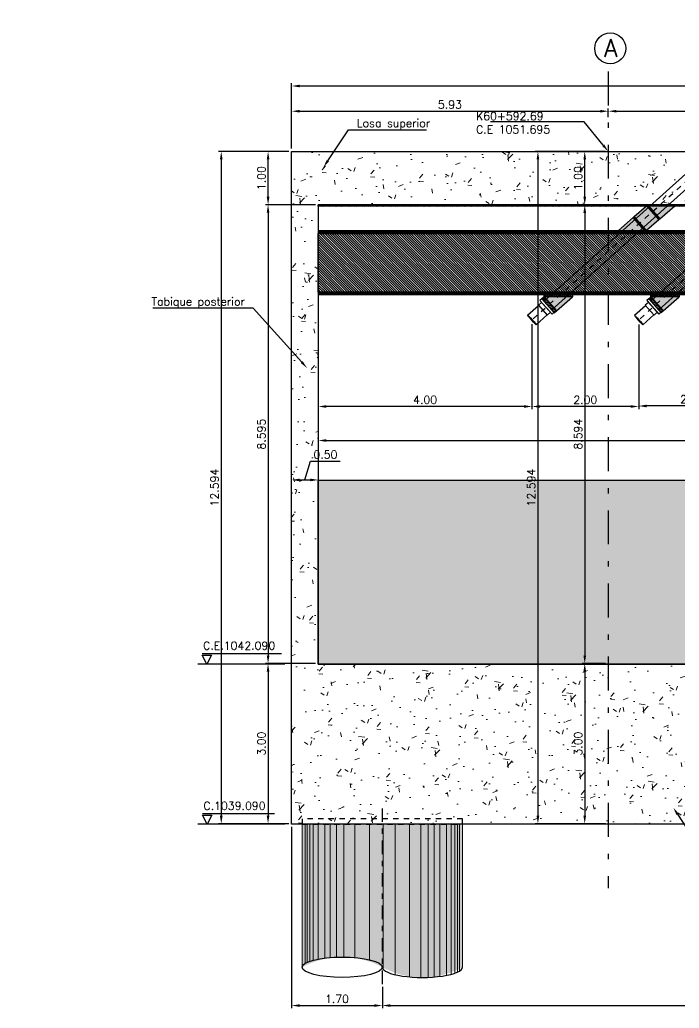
# Model space of a CAD drawing. Header units: metres. Extents: x 1080427 to 1081241, y 976768 to 977191.
# Drawn here: x 1080682.35 to 1080694.7, y 977172.84 to 977191.36 of the extents above; entities that cross this region are included whole.
import ezdxf
from ezdxf import colors
from ezdxf.entities.mleader import LeaderData, LeaderLine
from ezdxf.math import Vec2, Vec3

# ---------------------------------------------------------------- set-up
doc = ezdxf.new("R2010")
doc.units = ezdxf.units.M
doc.header["$LTSCALE"] = 25.4
doc.linetypes.add('DASHDOT', pattern=[1, 0.5, -0.25, 0, -0.25])
doc.linetypes.add('HIDDEN', pattern=[0.375, 0.25, -0.125])
for name, color, linetype in [('CIRCULOCONTRAP', 130, 'Continuous'), ('CONTRAPESO', 3, 'Continuous'), ('COT', 1, 'Continuous'), ('DIMCONTRAPESO', 1, 'Continuous'), ('EJECABLES', 203, 'DASHDOT'), ('NEOPRENO', 24, 'Continuous'), ('PERFIL MET', 37, 'Continuous'), ('PROYECC', 251, 'HIDDEN'), ('R175COTR', 7, 'Continuous'), ('SOLIDOS', 9, 'Continuous')]:
    doc.layers.add(name, color=color, linetype=linetype)
for name, color, linetype, lineweight in [('COTA', 1, 'Continuous', 30), ('COTACIM', 20, 'Continuous', 5), ('DUCTO', 142, 'Continuous', 30), ('EJECONTRAPESO', 41, 'DASHDOT', 30), ('EJEPILOTE', 145, 'DASHDOT', 30), ('OTROS', 8, 'Continuous', 5), ('PLATINA', 54, 'Continuous', 30), ('SOLIDOREFCONT', 254, 'Continuous', 5)]:
    doc.layers.add(name, color=color, linetype=linetype, lineweight=lineweight)
doc.styles.add('romans', font='romans.shx')
doc.dimstyles.new('Copy 75', dxfattribs={"dimtxt": 0.15, "dimasz": 0.15, "dimexe": 0.05, "dimexo": 0.05, "dimgap": 0.05, "dimtad": 1, "dimzin": 0, "dimdsep": 46, "dimtxsty": 'romans', "dimcen": 0.002, "dimclrd": 1, "dimclre": 1, "dimclrt": 3, "dimadec": 4, "dimazin": 0, "dimtfac": 1, "dimtofl": 0, "dimtmove": 1, "dimatfit": 3, "dimfxl": 1, "dimtolj": 1, "dimtzin": 0, "dimarcsym": 1})
pattern_1 = [(45, (0, 113.9320273131598), (-0.002245064030267288, 0.002245064030267288), [])]

# ---------------------------------------------------------------- blocks, each defined once
blk = doc.blocks.new('tir')
at = {"layer": 'DUCTO'}
for p, q in [((1080511.83638699, 977008.5160273126), (1080513.543043579, 977008.5161831364)), ((1080511.836907378, 977008.3760259475), (1080513.543032915, 977008.37618561))]:
    blk.add_line(p, q, dxfattribs=at)
for points in [[(1080505.328072925, 977008.5653855414), (1080505.603072925, 977008.5654091103)], [(1080505.733068108, 977008.5555077032), (1080511.543241181, 977008.5560056631)], [(1080511.543241181, 977008.5560056631), (1080511.836255565, 977008.5160272893)], [(1080511.543260036, 977008.3360056642), (1080511.836907378, 977008.3760308315)], [(1080505.32811287, 977008.3254074359), (1080505.603112872, 977008.3254136156)], [(1080505.733086963, 977008.3355077041), (1080511.543260036, 977008.3360056642)]]:
    blk.add_lwpolyline(points, dxfattribs=at)
for points in [[(1080505.603113705, 977008.3204091132), (1080505.683092707, 977008.320415968), (1080505.683072092, 977008.5704159667), (1080505.603072093, 977008.5704077805)], [(1080505.683122265, 977008.2755034216), (1080505.733092106, 977008.275507704), (1080505.733062966, 977008.6155077033), (1080505.683093125, 977008.61550342)]]:
    blk.add_lwpolyline(points, close=True, dxfattribs=at)
for centre, radius, start, end in [((1080510.656986465, 977008.4459297067), 0.8930644645994985, 352.9297418690614, 7.080079153882643), ((1080511.251352555, 977008.4433042796), 0.5894066242695094, 353.4461152477661, 7.087410311340934)]:
    blk.add_arc(centre, radius, start, end, dxfattribs=at)
blk.add_ellipse((1080505.328039857, 977008.4453876906), major_axis=(-3.306799177286555e-05, -0.1199978507391652), ratio=0.04456574915158485, dxfattribs=at)
at = {"layer": 'DUCTO', "extrusion": (0, 0, -0.9999999999999998)}
blk.add_ellipse((1080513.54301544, 977008.4111786617), major_axis=(1.74751400463253e-05, -0.03499305174499892), ratio=0.2442992756047625, dxfattribs=at)
at = {"layer": 'DUCTO', "extrusion": (0, 0, -1)}
blk.add_ellipse((1080513.542949842, 977008.481178864), major_axis=(1.748219530441295e-05, -0.03500717952941799), ratio=0.24420068418592, start_param=3.14808674122023, end_param=6.280903449001622, dxfattribs=at)
at = {"layer": 'EJECABLES', "ltscale": 0.008}
blk.add_lwpolyline([(1080505.360600902, 977008.4454757803), (1080513.540696156, 977008.4461768557)], dxfattribs=at)
blk = doc.blocks.new('*D1062')
at = {"layer": 'COTA', "color": 1, "lineweight": -2, "transparency": 16777216}
for p, q in [((1080687.439200955, 977188.9484719976), (1080687.439200955, 977190.1688291718)), ((1080687.589200955, 977190.1188291718), (1080704.288818685, 977190.1188291718)), ((1080704.438818685, 977188.946472108), (1080704.438818685, 977190.1688291718))]:
    blk.add_line(p, q, dxfattribs=at)
at = {"layer": 'COTA', "color": 1, "transparency": 16777216}
for points in [[(1080687.589200955, 977190.1438291718), (1080687.589200955, 977190.0938291717), (1080687.439200955, 977190.1188291718)], [(1080704.288818685, 977190.1438291718), (1080704.288818685, 977190.0938291717), (1080704.438818685, 977190.1188291718)]]:
    blk.add_solid(points, dxfattribs=at)
at = {"layer": 'Defpoints', "color": 0, "transparency": 16777216}
for p in [(1080704.438818685, 977190.1188291718), (1080687.439200955, 977188.8984719976), (1080704.438818685, 977188.896472108)]:
    blk.add_point(p, dxfattribs=at)
at = {"layer": 'COTA', "color": 3, "transparency": 16777216, "insert": (1080695.93900982, 977190.2438291718), "char_height": 0.15, "attachment_point": 5, "style": 'romans'}
blk.add_mtext('\\A1;17.00', dxfattribs=at)
blk = doc.blocks.new('*D1063')
at = {"layer": 'COTA', "color": 1, "lineweight": -2, "transparency": 16777216}
for p, q in [((1080704.739242276, 977186.1672898475), (1080704.739242276, 977183.4270384636)), ((1080687.939259783, 977183.5176219093), (1080687.939259783, 977183.5270384637)), ((1080688.089259783, 977183.4770384637), (1080704.589242276, 977183.4770384637))]:
    blk.add_line(p, q, dxfattribs=at)
at = {"layer": 'COTA', "color": 1, "transparency": 16777216}
for points in [[(1080688.089259783, 977183.5020384637), (1080688.089259783, 977183.4520384637), (1080687.939259783, 977183.4770384637)], [(1080704.589242276, 977183.5020384637), (1080704.589242276, 977183.4520384637), (1080704.739242276, 977183.4770384637)]]:
    blk.add_solid(points, dxfattribs=at)
at = {"layer": 'Defpoints', "color": 0, "transparency": 16777216}
for p in [(1080704.739242276, 977186.2172898476), (1080687.939259783, 977183.4676219092), (1080704.739242276, 977183.4770384637)]:
    blk.add_point(p, dxfattribs=at)
at = {"layer": 'COTA', "color": 3, "transparency": 16777216, "insert": (1080696.339251029, 977183.6020384637), "char_height": 0.15, "attachment_point": 5, "style": 'romans'}
blk.add_mtext('\\A1;16.80', dxfattribs=at)
blk = doc.blocks.new('*D1064')
at = {"layer": 'COTA', "color": 1, "lineweight": -2, "transparency": 16777216}
for p, q in [((1080687.689248876, 977182.7382873726), (1080687.794248876, 977183.0882873726)), ((1080687.794248876, 977183.0882873726), (1080688.351391733, 977183.0882873726)), ((1080687.589237969, 977182.7382873726), (1080687.789259783, 977182.7382873726))]:
    blk.add_line(p, q, dxfattribs=at)
at = {"layer": 'COTA', "color": 1, "transparency": 16777216}
for points in [[(1080687.589237969, 977182.7632873727), (1080687.589237969, 977182.7132873726), (1080687.439237969, 977182.7382873726)], [(1080687.789259783, 977182.7632873727), (1080687.789259783, 977182.7132873726), (1080687.939259783, 977182.7382873726)]]:
    blk.add_solid(points, dxfattribs=at)
at = {"layer": 'Defpoints', "color": 0, "transparency": 16777216}
for p in [(1080687.439237969, 977182.7382873726), (1080687.939259783, 977182.7382873726), (1080687.939259783, 977182.7382873726)]:
    blk.add_point(p, dxfattribs=at)
at = {"layer": 'COTA', "color": 3, "transparency": 16777216, "insert": (1080688.072820304, 977183.2132873726), "char_height": 0.15, "attachment_point": 5, "style": 'romans'}
blk.add_mtext('\\A1;0.50', dxfattribs=at)
blk = doc.blocks.new('*D1066')
at = {"layer": 'Defpoints', "color": 0, "transparency": 16777216}
for p in [(1080687.439259783, 977176.2873670851), (1080689.13883382, 977173.2951461741), (1080689.13883382, 977172.8915007225)]:
    blk.add_point(p, dxfattribs=at)
at = {"layer": 'DIMCONTRAPESO', "color": 1, "lineweight": -2, "transparency": 16777216}
for p, q in [((1080687.439259783, 977176.2373670851), (1080687.439259783, 977172.8415007225)), ((1080689.13883382, 977173.2451461741), (1080689.13883382, 977172.8415007225)), ((1080687.589259783, 977172.8915007225), (1080688.98883382, 977172.8915007225))]:
    blk.add_line(p, q, dxfattribs=at)
at = {"layer": 'DIMCONTRAPESO', "color": 1, "transparency": 16777216}
for points in [[(1080687.589259783, 977172.9165007225), (1080687.589259783, 977172.8665007225), (1080687.439259783, 977172.8915007225)], [(1080688.98883382, 977172.9165007225), (1080688.98883382, 977172.8665007225), (1080689.13883382, 977172.8915007225)]]:
    blk.add_solid(points, dxfattribs=at)
at = {"layer": 'DIMCONTRAPESO', "color": 3, "transparency": 16777216, "insert": (1080688.289046802, 977173.0165007225), "char_height": 0.15, "attachment_point": 5, "style": 'romans'}
blk.add_mtext('\\A1;1.70', dxfattribs=at)
blk = doc.blocks.new('PILOTE')
h = blk.add_hatch(color=256)
h.dxf.hatch_style = 1
h.set_gradient(color1=(51, 51, 51), color2=(173, 173, 173), tint=1, name='INVCYLINDER')
edge = h.paths.add_edge_path()
edge.add_line((1080656.416834545, 977060.1590362525), (1080656.416834545, 977062.8369320101))
edge.add_line((1080656.416834545, 977062.8369320101), (1080659.417876804, 977062.8369320101))
edge.add_line((1080659.417876804, 977062.8369320101), (1080659.417876804, 977060.1590362525))
edge.add_arc((1080658.66761624, 977061.5370580803), 1.569023604932751, 241.43402734232131, 298.56597265767874, ccw=False)
edge.add_arc((1080657.16709511, 977058.7797854457), 1.570103086822714, 61.45547212311708, 118.5445278768829)
at = {"layer": 'COT'}
blk.add_ellipse((1080657.16709511, 977060.1590362525), major_axis=(0.7502605647517244, 0), ratio=0.2543813295763042, dxfattribs=at)
blk.add_ellipse((1080658.66761624, 977060.1590362525), major_axis=(0.7502605647517244, 0), ratio=0.2543813295763042, start_param=3.141592653589792, end_param=6.283185307179586, dxfattribs=at)
at = {"layer": 'EJEPILOTE', "ltscale": 0.02}
blk.add_line((1080657.918716831, 977059.8447110992), (1080657.918716831, 977063.1356790137), dxfattribs=at)
at = {"layer": 'OTROS'}
for p, q in [((1080656.472292364, 977062.8369320101), (1080656.472292364, 977060.2310491129)), ((1080656.510527515, 977062.8369320101), (1080656.510527515, 977060.2513910077)), ((1080656.561507698, 977062.8369320101), (1080656.561507698, 977060.2717001326)), ((1080656.625232968, 977062.8369320101), (1080656.625232968, 977060.2910394119)), ((1080656.714448302, 977062.8369320101), (1080656.714448302, 977060.3112408698)), ((1080656.841898815, 977062.8369320101), (1080656.841898815, 977060.3310285627)), ((1080656.943859208, 977062.8369320101), (1080656.943859208, 977060.3412444418)), ((1080657.058564661, 977062.8369320101), (1080657.058564661, 977060.3478811213)), ((1080657.198760206, 977062.8369320101), (1080657.198760206, 977060.3497184741)), ((1080657.405764051, 977062.8369320101), (1080657.405764051, 977060.3399741807)), ((1080657.679471079, 977062.8369320101), (1080657.679471079, 977060.2984506316)), ((1080657.932716831, 977062.8369320101), (1080657.932716831, 977060.1206139127)), ((1080658.155240271, 977062.8369320101), (1080658.155240271, 977060.0266473495)), ((1080658.428947299, 977062.8369320101), (1080658.428947299, 977059.9780983244)), ((1080658.635951144, 977062.8369320101), (1080658.635951144, 977059.968354031)), ((1080658.776146688, 977062.8369320101), (1080658.776146688, 977059.9701913837)), ((1080658.890852141, 977062.8369320101), (1080658.890852141, 977059.9768280633)), ((1080658.992812535, 977062.8369320101), (1080658.992812535, 977059.9870439423)), ((1080659.120263048, 977062.8369320101), (1080659.120263048, 977060.0068316353)), ((1080659.209478382, 977062.8369320101), (1080659.209478382, 977060.0266473495)), ((1080659.273203652, 977062.8369320101), (1080659.273203652, 977060.0463723725)), ((1080659.324183835, 977062.8369320101), (1080659.324183835, 977060.0666814975)), ((1080659.362418986, 977062.8369320101), (1080659.362418986, 977060.0870233923)), ((1080656.625232968, 977060.0270330932), (1080656.625232968, 977060.0266473495))]:
    blk.add_line(p, q, dxfattribs=at)
blk.add_lwpolyline([(1080656.416834545, 977060.1590362525), (1080656.416834545, 977062.8369320101), (1080659.417876804, 977062.8369320101), (1080659.417876804, 977060.1590362525)], dxfattribs=at)
blk = doc.blocks.new('*D1068')
at = {"layer": 'Defpoints', "color": 0, "transparency": 16777216}
for p in [(1080689.13883382, 977173.0981266813), (1080702.741039915, 977173.0981266813), (1080702.741039915, 977172.8915007225)]:
    blk.add_point(p, dxfattribs=at)
at = {"layer": 'DIMCONTRAPESO', "color": 1, "lineweight": -2, "transparency": 16777216}
for p, q in [((1080689.13883382, 977173.0481266812), (1080689.13883382, 977172.8415007225)), ((1080702.741039915, 977173.0481266812), (1080702.741039915, 977172.8415007225)), ((1080689.28883382, 977172.8915007225), (1080702.591039916, 977172.8915007225))]:
    blk.add_line(p, q, dxfattribs=at)
at = {"layer": 'DIMCONTRAPESO', "color": 1, "transparency": 16777216}
for points in [[(1080689.28883382, 977172.9165007225), (1080689.28883382, 977172.8665007225), (1080689.13883382, 977172.8915007225)], [(1080702.591039916, 977172.9165007225), (1080702.591039916, 977172.8665007225), (1080702.741039915, 977172.8915007225)]]:
    blk.add_solid(points, dxfattribs=at)
at = {"layer": 'DIMCONTRAPESO', "color": 3, "transparency": 16777216, "insert": (1080695.939936868, 977173.0165007225), "char_height": 0.15, "attachment_point": 5, "style": 'romans'}
blk.add_mtext('\\A1;13.60', dxfattribs=at)
blk = doc.blocks.new('*D1072')
at = {"layer": 'Defpoints', "color": 0, "transparency": 16777216}
for p in [(1080693.938931284, 977185.6986671407), (1080695.936295457, 977185.6967498241), (1080693.938931284, 977184.1238891928)]:
    blk.add_point(p, dxfattribs=at)
at = {"layer": 'DIMCONTRAPESO', "color": 1, "lineweight": -2, "transparency": 16777216}
for p, q in [((1080693.938931284, 977185.6486671406), (1080693.938931284, 977184.0738891928)), ((1080695.936295457, 977185.646749824), (1080695.936295457, 977184.0738891928)), ((1080695.786295457, 977184.1238891928), (1080694.088931284, 977184.1238891928))]:
    blk.add_line(p, q, dxfattribs=at)
at = {"layer": 'DIMCONTRAPESO', "color": 1, "transparency": 16777216}
for points in [[(1080694.088931284, 977184.1488891928), (1080694.088931284, 977184.0988891928), (1080693.938931284, 977184.1238891928)], [(1080695.786295457, 977184.1488891928), (1080695.786295457, 977184.0988891928), (1080695.936295457, 977184.1238891928)]]:
    blk.add_solid(points, dxfattribs=at)
at = {"layer": 'DIMCONTRAPESO', "color": 3, "transparency": 16777216, "insert": (1080694.937613371, 977184.2488891928), "char_height": 0.15, "attachment_point": 5, "style": 'romans'}
blk.add_mtext('\\A1;2.00', dxfattribs=at)
blk = doc.blocks.new('*D1073')
at = {"layer": 'Defpoints', "color": 0, "transparency": 16777216}
for p in [(1080691.938965629, 977185.706341631), (1080693.938931284, 977185.6986671407), (1080691.938965629, 977184.1142973857)]:
    blk.add_point(p, dxfattribs=at)
at = {"layer": 'DIMCONTRAPESO', "color": 1, "lineweight": -2, "transparency": 16777216}
for p, q in [((1080691.938965629, 977185.656341631), (1080691.938965629, 977184.0642973856)), ((1080693.938931284, 977185.6486671406), (1080693.938931284, 977184.0642973856)), ((1080693.788931284, 977184.1142973857), (1080692.088965629, 977184.1142973857))]:
    blk.add_line(p, q, dxfattribs=at)
at = {"layer": 'DIMCONTRAPESO', "color": 1, "transparency": 16777216}
for points in [[(1080692.088965629, 977184.1392973857), (1080692.088965629, 977184.0892973857), (1080691.938965629, 977184.1142973857)], [(1080693.788931284, 977184.1392973857), (1080693.788931284, 977184.0892973857), (1080693.938931284, 977184.1142973857)]]:
    blk.add_solid(points, dxfattribs=at)
at = {"layer": 'DIMCONTRAPESO', "color": 3, "transparency": 16777216, "insert": (1080692.938948457, 977184.2392973857), "char_height": 0.15, "attachment_point": 5, "style": 'romans'}
blk.add_mtext('\\A1;2.00', dxfattribs=at)
blk = doc.blocks.new('*D1076')
at = {"layer": 'Defpoints', "color": 0, "transparency": 16777216}
for p in [(1080691.938965629, 977185.706341631), (1080687.939259783, 977184.4380969185), (1080687.939259783, 977184.1142973857)]:
    blk.add_point(p, dxfattribs=at)
at = {"layer": 'DIMCONTRAPESO', "color": 1, "lineweight": -2, "transparency": 16777216}
for p, q in [((1080691.938965629, 977185.656341631), (1080691.938965629, 977184.0642973856)), ((1080687.939259783, 977184.3880969185), (1080687.939259783, 977184.0642973856)), ((1080691.788965629, 977184.1142973857), (1080688.089259783, 977184.1142973857))]:
    blk.add_line(p, q, dxfattribs=at)
at = {"layer": 'DIMCONTRAPESO', "color": 1, "transparency": 16777216}
for points in [[(1080688.089259783, 977184.1392973857), (1080688.089259783, 977184.0892973857), (1080687.939259783, 977184.1142973857)], [(1080691.788965629, 977184.1392973857), (1080691.788965629, 977184.0892973857), (1080691.938965629, 977184.1142973857)]]:
    blk.add_solid(points, dxfattribs=at)
at = {"layer": 'DIMCONTRAPESO', "color": 3, "transparency": 16777216, "insert": (1080689.939112706, 977184.2392973857), "char_height": 0.15, "attachment_point": 5, "style": 'romans'}
blk.add_mtext('\\A1;4.00', dxfattribs=at)
blk = doc.blocks.new('*D1074')
at = {"layer": 'Defpoints', "color": 0, "transparency": 16777216}
for p in [(1080693.369175506, 977189.645889105), (1080693.369175506, 977189.4873023679), (1080687.439200955, 977188.9150642357)]:
    blk.add_point(p, dxfattribs=at)
at = {"layer": 'DIMCONTRAPESO', "color": 1, "lineweight": -2, "transparency": 16777216}
for p, q in [((1080687.439200955, 977188.9650642357), (1080687.439200955, 977189.6958891051)), ((1080693.369175506, 977189.537302368), (1080693.369175506, 977189.6958891051)), ((1080687.589200955, 977189.645889105), (1080693.219175506, 977189.645889105))]:
    blk.add_line(p, q, dxfattribs=at)
at = {"layer": 'DIMCONTRAPESO', "color": 1, "transparency": 16777216}
for points in [[(1080687.589200955, 977189.6708891051), (1080687.589200955, 977189.620889105), (1080687.439200955, 977189.645889105)], [(1080693.219175506, 977189.6708891051), (1080693.219175506, 977189.620889105), (1080693.369175506, 977189.645889105)]]:
    blk.add_solid(points, dxfattribs=at)
at = {"layer": 'DIMCONTRAPESO', "color": 3, "transparency": 16777216, "insert": (1080690.404188231, 977189.770889105), "char_height": 0.15, "attachment_point": 5, "style": 'romans'}
blk.add_mtext('\\A1;5.93', dxfattribs=at)
blk = doc.blocks.new('*D1075')
at = {"layer": 'Defpoints', "color": 0, "transparency": 16777216}
for p in [(1080693.369175506, 977189.4873023679), (1080704.438818685, 977189.645889105), (1080704.438818685, 977188.9130643461)]:
    blk.add_point(p, dxfattribs=at)
at = {"layer": 'DIMCONTRAPESO', "color": 1, "lineweight": -2, "transparency": 16777216}
for p, q in [((1080693.369175506, 977189.537302368), (1080693.369175506, 977189.6958891051)), ((1080704.438818685, 977188.9630643461), (1080704.438818685, 977189.6958891051)), ((1080693.519175506, 977189.645889105), (1080704.288818685, 977189.645889105))]:
    blk.add_line(p, q, dxfattribs=at)
at = {"layer": 'DIMCONTRAPESO', "color": 1, "transparency": 16777216}
for points in [[(1080693.519175506, 977189.6708891051), (1080693.519175506, 977189.620889105), (1080693.369175506, 977189.645889105)], [(1080704.288818685, 977189.6708891051), (1080704.288818685, 977189.620889105), (1080704.438818685, 977189.645889105)]]:
    blk.add_solid(points, dxfattribs=at)
at = {"layer": 'DIMCONTRAPESO', "color": 3, "transparency": 16777216, "insert": (1080698.903997096, 977189.770889105), "char_height": 0.15, "attachment_point": 5, "style": 'romans'}
blk.add_mtext('\\A1;11.07', dxfattribs=at)
blk = doc.blocks.new('*D1053')
at = {"layer": 'COTA', "color": 1, "lineweight": -2, "transparency": 16777216}
for p, q in [((1080687.889257928, 977187.8942088421), (1080686.948255487, 977187.8942088421)), ((1080686.998255488, 977187.744208842), (1080686.998255488, 977179.4493670816)), ((1080687.889257928, 977179.2993670816), (1080686.948255487, 977179.2993670816))]:
    blk.add_line(p, q, dxfattribs=at)
at = {"layer": 'COTA', "color": 1, "transparency": 16777216}
for points in [[(1080686.973255488, 977187.744208842), (1080687.023255487, 977187.744208842), (1080686.998255488, 977187.8942088421)], [(1080686.973255488, 977179.4493670816), (1080687.023255487, 977179.4493670816), (1080686.998255488, 977179.2993670816)]]:
    blk.add_solid(points, dxfattribs=at)
at = {"layer": 'Defpoints', "color": 0, "transparency": 16777216}
for p in [(1080687.939257928, 977187.8942088421), (1080686.998255488, 977179.2993670816), (1080687.939257928, 977179.2993670816)]:
    blk.add_point(p, dxfattribs=at)
at = {"layer": 'COTA', "color": 3, "transparency": 16777216, "insert": (1080686.873255487, 977183.596787962), "char_height": 0.15, "attachment_point": 5, "rotation": 90, "style": 'romans'}
blk.add_mtext('\\A1;8.595', dxfattribs=at)
blk = doc.blocks.new('*D1054')
at = {"layer": 'COTA', "color": 1, "lineweight": -2, "transparency": 16777216}
for p, q in [((1080687.389257928, 977188.8923670816), (1080686.948255487, 977188.8923670816)), ((1080686.998255488, 977188.0432088419), (1080686.998255488, 977188.7423670816)), ((1080687.889257928, 977187.8932088419), (1080686.948255487, 977187.8932088419))]:
    blk.add_line(p, q, dxfattribs=at)
at = {"layer": 'COTA', "color": 1, "transparency": 16777216}
for points in [[(1080686.973255488, 977188.7423670816), (1080687.023255487, 977188.7423670816), (1080686.998255488, 977188.8923670816)], [(1080686.973255488, 977188.0432088419), (1080687.023255487, 977188.0432088419), (1080686.998255488, 977187.8932088419)]]:
    blk.add_solid(points, dxfattribs=at)
at = {"layer": 'Defpoints', "color": 0, "transparency": 16777216}
for p in [(1080686.998255488, 977188.8923670816), (1080687.439257928, 977188.8923670816), (1080687.939257928, 977187.8932088419)]:
    blk.add_point(p, dxfattribs=at)
at = {"layer": 'COTA', "color": 3, "transparency": 16777216, "insert": (1080686.873255487, 977188.3927879619), "char_height": 0.15, "attachment_point": 5, "rotation": 90, "style": 'romans'}
blk.add_mtext('\\A1;1.00', dxfattribs=at)
blk = doc.blocks.new('*D1055')
at = {"layer": 'COTA', "color": 1, "lineweight": -2, "transparency": 16777216}
for p, q in [((1080687.389257928, 977188.8923670816), (1080686.071483006, 977188.8923670816)), ((1080686.121483006, 977188.7423670816), (1080686.121483006, 977176.4483670817)), ((1080687.389257928, 977176.2983670817), (1080686.071483006, 977176.2983670817))]:
    blk.add_line(p, q, dxfattribs=at)
at = {"layer": 'COTA', "color": 1, "transparency": 16777216}
for points in [[(1080686.096483006, 977188.7423670816), (1080686.146483006, 977188.7423670816), (1080686.121483006, 977188.8923670816)], [(1080686.096483006, 977176.4483670817), (1080686.146483006, 977176.4483670817), (1080686.121483006, 977176.2983670817)]]:
    blk.add_solid(points, dxfattribs=at)
at = {"layer": 'Defpoints', "color": 0, "transparency": 16777216}
for p in [(1080687.439257928, 977188.8923670816), (1080686.121483006, 977176.2983670817), (1080687.439257928, 977176.2983670817)]:
    blk.add_point(p, dxfattribs=at)
at = {"layer": 'COTA', "color": 3, "transparency": 16777216, "insert": (1080685.996483006, 977182.5953670818), "char_height": 0.15, "attachment_point": 5, "rotation": 90, "style": 'romans'}
blk.add_mtext('\\A1;12.594', dxfattribs=at)
blk = doc.blocks.new('*D1056')
at = {"layer": 'COTA', "color": 1, "lineweight": -2, "transparency": 16777216}
for p, q in [((1080687.889257928, 977179.2983670816), (1080686.948240312, 977179.2983670816)), ((1080686.998240312, 977179.1483670815), (1080686.998240312, 977176.4483670817)), ((1080687.389257928, 977176.2983670817), (1080686.948240312, 977176.2983670817))]:
    blk.add_line(p, q, dxfattribs=at)
at = {"layer": 'COTA', "color": 1, "transparency": 16777216}
for points in [[(1080686.973240312, 977179.1483670815), (1080687.023240312, 977179.1483670815), (1080686.998240312, 977179.2983670816)], [(1080686.973240312, 977176.4483670817), (1080687.023240312, 977176.4483670817), (1080686.998240312, 977176.2983670817)]]:
    blk.add_solid(points, dxfattribs=at)
at = {"layer": 'Defpoints', "color": 0, "transparency": 16777216}
for p in [(1080687.939257928, 977179.2983670816), (1080686.998240312, 977176.2983670817), (1080687.439257928, 977176.2983670817)]:
    blk.add_point(p, dxfattribs=at)
at = {"layer": 'COTA', "color": 3, "transparency": 16777216, "insert": (1080686.873240311, 977177.7983670818), "char_height": 0.15, "attachment_point": 5, "rotation": 90, "style": 'romans'}
blk.add_mtext('\\A1;3.00', dxfattribs=at)
blk = doc.blocks.new('*D1058')
at = {"layer": 'COTA', "color": 1, "lineweight": -2, "transparency": 16777216}
for p, q in [((1080693.319397185, 977187.892366012), (1080692.878171211, 977187.892366012)), ((1080692.928171211, 977187.742366012), (1080692.928171211, 977179.4483670817)), ((1080693.319173651, 977179.2983670817), (1080692.878171211, 977179.2983670817))]:
    blk.add_line(p, q, dxfattribs=at)
at = {"layer": 'COTA', "color": 1, "transparency": 16777216}
for points in [[(1080692.903171211, 977187.742366012), (1080692.953171211, 977187.742366012), (1080692.928171211, 977187.892366012)], [(1080692.903171211, 977179.4483670817), (1080692.953171211, 977179.4483670817), (1080692.928171211, 977179.2983670817)]]:
    blk.add_solid(points, dxfattribs=at)
at = {"layer": 'Defpoints', "color": 0, "transparency": 16777216}
for p in [(1080693.369397185, 977187.892366012), (1080692.928171211, 977179.2983670817), (1080693.369173651, 977179.2983670817)]:
    blk.add_point(p, dxfattribs=at)
at = {"layer": 'COTA', "color": 3, "transparency": 16777216, "insert": (1080692.80317121, 977183.595366547), "char_height": 0.15, "attachment_point": 5, "rotation": 90, "style": 'romans'}
blk.add_mtext('\\A1;8.594', dxfattribs=at)
blk = doc.blocks.new('*D1059')
at = {"layer": 'COTA', "color": 1, "lineweight": -2, "transparency": 16777216}
for p, q in [((1080693.319171796, 977188.8923670816), (1080692.878169356, 977188.8923670816)), ((1080692.928169356, 977188.0423660153), (1080692.928169356, 977188.7423670816)), ((1080693.319382618, 977187.8923660152), (1080692.878169356, 977187.8923660152))]:
    blk.add_line(p, q, dxfattribs=at)
at = {"layer": 'COTA', "color": 1, "transparency": 16777216}
for points in [[(1080692.903169356, 977188.7423670816), (1080692.953169356, 977188.7423670816), (1080692.928169356, 977188.8923670816)], [(1080692.903169356, 977188.0423660153), (1080692.953169356, 977188.0423660153), (1080692.928169356, 977187.8923660152)]]:
    blk.add_solid(points, dxfattribs=at)
at = {"layer": 'Defpoints', "color": 0, "transparency": 16777216}
for p in [(1080692.928169356, 977188.8923670816), (1080693.369171796, 977188.8923670816), (1080693.369382618, 977187.8923660152)]:
    blk.add_point(p, dxfattribs=at)
at = {"layer": 'COTA', "color": 3, "transparency": 16777216, "insert": (1080692.803169355, 977188.3923665485), "char_height": 0.15, "attachment_point": 5, "rotation": 90, "style": 'romans'}
blk.add_mtext('\\A1;1.00', dxfattribs=at)
blk = doc.blocks.new('*D1060')
at = {"layer": 'COTA', "color": 1, "lineweight": -2, "transparency": 16777216}
for p, q in [((1080693.319173651, 977179.2983670817), (1080692.878156035, 977179.2983670817)), ((1080692.928156035, 977179.1483670817), (1080692.928156035, 977176.4483670817)), ((1080693.319173651, 977176.2983670817), (1080692.878156035, 977176.2983670817))]:
    blk.add_line(p, q, dxfattribs=at)
at = {"layer": 'COTA', "color": 1, "transparency": 16777216}
for points in [[(1080692.903156035, 977179.1483670817), (1080692.953156035, 977179.1483670817), (1080692.928156035, 977179.2983670817)], [(1080692.903156035, 977176.4483670817), (1080692.953156035, 977176.4483670817), (1080692.928156035, 977176.2983670817)]]:
    blk.add_solid(points, dxfattribs=at)
at = {"layer": 'Defpoints', "color": 0, "transparency": 16777216}
for p in [(1080693.369173651, 977179.2983670817), (1080692.928156035, 977176.2983670817), (1080693.369173651, 977176.2983670817)]:
    blk.add_point(p, dxfattribs=at)
at = {"layer": 'COTA', "color": 3, "transparency": 16777216, "insert": (1080692.803156035, 977177.7983670818), "char_height": 0.15, "attachment_point": 5, "rotation": 90, "style": 'romans'}
blk.add_mtext('\\A1;3.00', dxfattribs=at)
blk = doc.blocks.new('*D1061')
at = {"layer": 'COTA', "color": 1, "lineweight": -2, "transparency": 16777216}
for p, q in [((1080693.319171796, 977188.8923670816), (1080692.001396874, 977188.8923670816)), ((1080692.051396874, 977188.7423670816), (1080692.051396874, 977176.4483670817)), ((1080693.319171796, 977176.2983670817), (1080692.001396874, 977176.2983670817))]:
    blk.add_line(p, q, dxfattribs=at)
at = {"layer": 'COTA', "color": 1, "transparency": 16777216}
for points in [[(1080692.026396875, 977188.7423670816), (1080692.076396874, 977188.7423670816), (1080692.051396874, 977188.8923670816)], [(1080692.026396875, 977176.4483670817), (1080692.076396874, 977176.4483670817), (1080692.051396874, 977176.2983670817)]]:
    blk.add_solid(points, dxfattribs=at)
at = {"layer": 'Defpoints', "color": 0, "transparency": 16777216}
for p in [(1080693.369171796, 977188.8923670816), (1080692.051396874, 977176.2983670817), (1080693.369171796, 977176.2983670817)]:
    blk.add_point(p, dxfattribs=at)
at = {"layer": 'COTA', "color": 3, "transparency": 16777216, "insert": (1080691.926396874, 977182.5953670818), "char_height": 0.15, "attachment_point": 5, "rotation": 90, "style": 'romans'}
blk.add_mtext('\\A1;12.594', dxfattribs=at)

msp = doc.modelspace()

# ---------------------------------------------------------------- hatches: boundary and pattern name
at = {"layer": 'NEOPRENO', "transparency": 33554495}
h = msp.add_hatch(color=256, dxfattribs=at)
h.dxf.hatch_style = 1
h.paths.add_polyline_path([(1080694.087838927, 977187.4129274625), (1080693.856787944, 977187.6758744317), (1080694.082147453, 977187.8738973883), (1080694.313198436, 977187.6109504191)])
at = {"layer": 'PERFIL MET'}
h = msp.add_hatch(dxfattribs=at)
h.set_pattern_fill('ANSI31', color=256, scale=0.001)
h.set_pattern_definition(pattern_1)
h.paths.add_polyline_path([(1080687.93925994, 977187.8923638811), (1080703.9389791, 977187.8923670851), (1080703.938978943, 977187.8669670849), (1080687.939259783, 977187.866963881)])
h = msp.add_hatch(dxfattribs=at)
h.set_pattern_fill('ANSI31', color=256, scale=0.001)
h.set_pattern_definition(pattern_1)
h.paths.add_polyline_path([(1080687.939259783, 977187.4059980763), (1080687.939259783, 977187.3551980763), (1080704.739088501, 977187.3551980763), (1080704.739088226, 977187.4061089207)])
h = msp.add_hatch(dxfattribs=at)
h.set_pattern_fill('ANSI31', color=256, scale=0.01, angle=90)
h.set_pattern_definition([(135, (0, 113.9320273131598), (-0.02245064030267288, -0.02245064030267288), [])])
h.paths.add_polyline_path([(1080687.939259783, 977187.3551980763), (1080704.739088432, 977187.3551980763), (1080704.739088295, 977187.1323670851), (1080704.739282227, 977187.1418390617), (1080704.739282227, 977186.266270053), (1080687.939259783, 977186.2567980763)])
h = msp.add_hatch(dxfattribs=at)
h.set_pattern_fill('ANSI31', color=256, scale=0.001)
h.set_pattern_definition(pattern_1)
h.paths.add_polyline_path([(1080687.939259783, 977186.2567980763), (1080687.939259783, 977186.2059980764), (1080704.739282502, 977186.2154146308), (1080704.739282227, 977186.2663254752)])
at = {"layer": 'PLATINA'}
h = msp.add_hatch(dxfattribs=at)
h.set_pattern_fill('ANSI31', color=256, scale=0.007999999999999998, angle=-45.14532782505878)
h.set_pattern_definition([(359.8546721749412, (-373982.6436123296, 1054075.0687648), (6.442573658642825e-05, 0.02539991829365727), [])])
h.paths.add_polyline_path([(1080694.337052763, 977187.631909358), (1080694.12441797, 977187.8738973883), (1080694.082147453, 977187.8738973883), (1080694.313197538, 977187.6109514411)])
at = {"layer": 'PLATINA', "transparency": 33554531}
h = msp.add_hatch(color=252, dxfattribs=at)
h.dxf.hatch_style = 1
h.paths.add_polyline_path([(1080694.124419429, 977187.873895728), (1080694.337052763, 977187.631909358), (1080694.612443426, 977187.8738973883)])
h = msp.add_hatch(color=252, dxfattribs=at)
h.dxf.hatch_style = 1
h.paths.add_polyline_path([(1080694.045571959, 977187.4129291228), (1080693.832934953, 977187.6549197822), (1080693.557492667, 977187.4129280198)])
at = {"layer": 'PLATINA'}
h = msp.add_hatch(dxfattribs=at)
h.set_pattern_fill('ANSI31', color=256, scale=0.007999999999999998, angle=-45.14532782505878)
h.set_pattern_definition([(359.8546721749412, (0, 113.9320273131598), (6.442573658643064e-05, 0.02539991829365727), [])])
h.paths.add_polyline_path([(1080693.832935001, 977187.6549197265), (1080694.045573417, 977187.4129274626), (1080694.087840396, 977187.412925791), (1080693.856788433, 977187.6758738747)])
h = msp.add_hatch(dxfattribs=at)
h.set_pattern_fill('ANSI31', color=256, scale=0.008, angle=-48.69920112767806)
h.set_pattern_definition([(356.300798872322, (-366420.0796644931, 1144097.055890104), (0.001638767216662715, 0.02534707955583032), [])])
h.paths.add_polyline_path([(1080692.396897612, 977185.9049547175), (1080692.166219628, 977186.1675229718), (1080692.127660765, 977186.1343556159), (1080692.358712727, 977185.8714075322)])
h = msp.add_hatch(dxfattribs=at)
h.set_pattern_fill('ANSI31', color=256, scale=0.008)
h.set_pattern_definition([(45, (6.38985143834725, 62.28140168881509), (-0.0179605122421383, 0.01796051224213831), [])])
h.paths.add_polyline_path([(1080692.166219628, 977186.2059969619), (1080692.696219628, 977186.2059969619), (1080692.696219628, 977186.1678969619), (1080692.166219628, 977186.1678969619)])
at = {"layer": 'PLATINA', "transparency": 33554531}
h = msp.add_hatch(color=252, dxfattribs=at)
h.dxf.hatch_style = 1
h.paths.add_polyline_path([(1080692.166219628, 977186.1675229718), (1080692.396897612, 977185.9049547175), (1080692.696219628, 977186.1678936185)])
at = {"layer": 'PLATINA'}
h = msp.add_hatch(dxfattribs=at)
h.set_pattern_fill('ANSI31', color=256, scale=0.008, angle=-48.69920112767806)
h.set_pattern_definition([(356.300798872322, (-366418.0796644931, 1144097.055890104), (0.001638767216662715, 0.02534707955583032), [])])
h.paths.add_polyline_path([(1080694.396897612, 977185.9049547175), (1080694.166219628, 977186.1675229718), (1080694.127660765, 977186.1343556159), (1080694.358712727, 977185.8714075322)])
h = msp.add_hatch(dxfattribs=at)
h.set_pattern_fill('ANSI31', color=256, scale=0.008)
h.set_pattern_definition([(45, (8.38985143834725, 62.28140168881509), (-0.0179605122421383, 0.01796051224213831), [])])
h.paths.add_polyline_path([(1080694.166219628, 977186.2059969619), (1080694.696219628, 977186.2059969619), (1080694.696219628, 977186.1678969619), (1080694.166219628, 977186.1678969619)])
at = {"layer": 'PLATINA', "transparency": 33554531}
h = msp.add_hatch(color=252, dxfattribs=at)
h.dxf.hatch_style = 1
h.paths.add_polyline_path([(1080694.166219628, 977186.1675229718), (1080694.396897612, 977185.9049547175), (1080694.696219628, 977186.1678936185)])
at = {"layer": 'SOLIDOREFCONT', "true_color": 0x5b5b5b, "transparency": 33554546}
h = msp.add_hatch(dxfattribs=at)
h.set_pattern_fill('AR-CONC', color=251, scale=0.005)
h.set_pattern_definition([(49.99999999999999, (0, 113.9320273131598), (0.91092334498002, -0.07969542769451543), [0.09525, -1.04775]), (355, (0, 113.9320273131598), (-0.1762171071248467, 0.9552842261951757), [0.0762, -0.83820292085]), (100.4514447, (0.075910035, 113.9253860456598), (0.7347062354517664, 0.8755887595609755), [0.080950044, -0.8904512229999999]), (46.18420000000002, (0, 114.1860273131598), (1.35539520446065, -0.2102116396636357), [0.1428749999999999, -1.571625]), (96.63555760999996, (0.1129495, 114.1685098131598), (1.187020670257515, 1.237130622988608), [0.1214251157, -1.3356780408]), (351.1841511700001, (0, 114.1860273131598), (1.187020670324885, 1.237130622927663), [0.11429983535, -1.2572986596]), (21, (0.127, 114.1225273131598), (0.7580719563456624, -0.5113259909354381), [0.09525, -1.04775]), (326.0000000000001, (0.127, 114.1225273131598), (0.3090101417382354, 0.9209398306115963), [0.0762, -0.8382]), (71.45144499999999, (0.190172663, 114.0799168136598), (1.067082096393581, 0.4096138444295262), [0.08095004400000001, -0.8904496879999999]), (37.50000000000001, (0, 113.9320273131598), (0.01544301625295908, 0.4227751943657655), [0, -0.82804, 0, -0.8509000000000001, 0, -0.8413750000000001]), (7.499999999999999, (0, 113.9320273131598), (0.3340983125515287, 0.5009028740905975), [0, -0.48514, 0, -0.80899, 0, -0.320675]), (327.5, (-0.28321, 113.9320273131598), (0.677952975834357, -0.02864371996336722), [0, -0.3175, 0, -0.9906, 0, -1.31445]), (317.5, (-0.41021, 113.9320273131598), (0.7406459069300902, 0.1271324551666652), [0, -0.41275, 0, -0.65786, 0, -0.93345])])
h.paths.add_polyline_path([(1080687.939259783, 977179.2873670851), (1080687.939259783, 977187.8923670851), (1080703.939259783, 977187.8923670851), (1080703.939259783, 977187.4559876053), (1080704.438860548, 977187.4560085475), (1080704.438979399, 977188.8923670851), (1080687.439259783, 977188.8923670851), (1080687.439259783, 977176.2873670851), (1080704.43907311, 977176.2873670851), (1080704.438885688, 977186.1560085476), (1080703.939259783, 977186.155987605), (1080703.939259783, 977179.2873670851)])
at = {"layer": 'SOLIDOS'}
h = msp.add_hatch(dxfattribs=at)
h.set_pattern_fill('AR-CONC', color=252, scale=0.003)
h.set_pattern_definition([(49.99999999999999, (-153.6535409018397, 113.9320273131598), (0.546554006988012, -0.04781725661670926), [0.05715000000000001, -0.62865]), (355, (-153.6535409018397, 113.9320273131598), (-0.105730264274908, 0.5731705357171054), [0.04572, -0.50292175251]), (100.4514447, (-153.6079948808397, 113.9280425526598), (0.4408237412710598, 0.5253532557365853), [0.04857002639999999, -0.5342707337999998]), (46.18420000000002, (-153.6535409018397, 114.0844273131598), (0.8132371226763897, -0.1261269837981814), [0.08572499999999994, -0.9429749999999996]), (96.63555760999994, (-153.5857712018397, 114.0739168131598), (0.712212402154509, 0.7422783737931646), [0.07285506942, -0.80140682448]), (351.1841511700001, (-153.6535409018397, 114.0844273131598), (0.7122124021949311, 0.742278373756598), [0.06857990121, -0.75437919576]), (21, (-153.5773409018397, 114.0463273131598), (0.4548431738073975, -0.3067955945612628), [0.05715000000000001, -0.62865]), (326.0000000000001, (-153.5773409018397, 114.0463273131598), (0.1854060850429412, 0.5525638983669579), [0.04572, -0.5029199999999999]), (71.45144499999999, (-153.5394373040397, 114.0207610134598), (0.6402492578361485, 0.2457683066577157), [0.04857002640000001, -0.5342698128]), (37.50000000000001, (-153.6535409018397, 113.9320273131598), (0.00926580975177545, 0.2536651166194593), [0, -0.496824, 0, -0.51054, 0, -0.5048250000000001]), (7.499999999999999, (-153.6535409018397, 113.9320273131598), (0.2004589875309172, 0.3005417244543586), [0, -0.291084, 0, -0.485394, 0, -0.192405]), (327.5, (-153.8234669018397, 113.9320273131598), (0.4067717855006142, -0.01718623197802033), [0, -0.1905, 0, -0.59436, 0, -0.78867]), (317.5, (-153.8996669018397, 113.9320273131598), (0.4443875441580541, 0.07627947309999909), [0, -0.24765, 0, -0.394716, 0, -0.56007])])
h.paths.add_polyline_path([(1080703.936804338, 977182.7328351688), (1080687.939259783, 977182.7328328994), (1080687.939259783, 977179.2873670852), (1080703.939259783, 977179.2873670851)])

# ---------------------------------------------------------------- linework, layer by layer
at = {"layer": 'CIRCULOCONTRAP'}
msp.add_circle((1080693.405322211, 977190.8232786984), 0.2896674196976395, dxfattribs=at)
at = {"layer": 'CONTRAPESO'}
for points in [[(1080704.438885688, 977186.1560085476), (1080704.43907311, 977176.2873670851), (1080687.439259783, 977176.2873670851), (1080687.439259783, 977188.8923670851), (1080704.438979399, 977188.8923670851), (1080704.438860548, 977187.4560085475), (1080703.939259783, 977187.4559876053), (1080703.939259783, 977187.8923670851), (1080687.939259783, 977187.8923670851), (1080687.939259783, 977179.2873670851), (1080703.939259783, 977179.2873670851), (1080703.939259783, 977186.155987605)], [(1080687.93922274, 977182.7325606743), (1080703.938823168, 977182.7328354552), (1080703.939259783, 977179.2873670851), (1080687.939296826, 977179.2873670852)]]:
    msp.add_lwpolyline(points, close=True, dxfattribs=at)
at = {"layer": 'COTA', "color": 2}
for points in [[(1080685.767235443, 977179.4875440784), (1080687.251468179, 977179.4875440784)], [(1080687.314949427, 977179.2873670851), (1080685.681586064, 977179.2873670851)], [(1080685.772945043, 977176.4875440784), (1080687.116075685, 977176.4875440784)], [(1080687.314949427, 977176.2873670851), (1080685.681586064, 977176.2873670851)]]:
    msp.add_lwpolyline(points, dxfattribs=at)
for points in [[(1080685.767235443, 977179.4562670608), (1080685.939334515, 977179.4562670608), (1080685.853284978, 977179.288855499), (1080685.853284978, 977179.288855499)], [(1080685.772945043, 977176.4562670608), (1080685.945044115, 977176.4562670608), (1080685.858994579, 977176.288855499), (1080685.858994579, 977176.288855499)]]:
    msp.add_lwpolyline(points, close=True, dxfattribs=at)
at = {"layer": 'EJECONTRAPESO', "ltscale": 0.05}
msp.add_lwpolyline([(1080693.369175506, 977190.3878375172), (1080693.369175506, 977175.0936473426)], dxfattribs=at)
at = {"layer": 'NEOPRENO'}
msp.add_lwpolyline([(1080694.087838927, 977187.4129274625), (1080693.856787944, 977187.6758744317), (1080694.082147453, 977187.8738973883), (1080694.313198436, 977187.6109504191), (1080694.087838927, 977187.4129274625)], dxfattribs=at)
at = {"layer": 'PERFIL MET'}
for points in [[(1080687.93925994, 977187.8923638811), (1080703.9389791, 977187.8923670851), (1080703.938978943, 977187.8669670849), (1080687.939259783, 977187.866963881)], [(1080687.939259783, 977187.4059980763), (1080687.939259783, 977187.3551980763), (1080704.739088501, 977187.3551980763), (1080704.739088226, 977187.4061089207)], [(1080687.939259783, 977187.3551980763), (1080704.739088432, 977187.3551764912), (1080704.739088295, 977187.1323670851), (1080704.739282227, 977187.1417836396), (1080704.739282227, 977186.2663254752), (1080687.939259783, 977186.2569089207)], [(1080687.939259783, 977186.2567980763), (1080687.939259783, 977186.2059980764), (1080704.739282502, 977186.2154146308), (1080704.739282227, 977186.2663254752)]]:
    msp.add_lwpolyline(points, close=True, dxfattribs=at)
for points in [[(1080692.366982531, 977186.2567980763), (1080687.939259783, 977186.2567980763)], [(1080692.366982531, 977186.2567980763), (1080687.939259783, 977186.2567980763)], [(1080694.365508409, 977186.2567980763), (1080692.698039087, 977186.2567980763)], [(1080694.365508409, 977186.2567980763), (1080692.698039087, 977186.2567980763)]]:
    msp.add_lwpolyline(points, dxfattribs=at)
at = {"layer": 'PLATINA'}
for points in [[(1080694.337052763, 977187.631909358), (1080694.12441797, 977187.8738973883), (1080694.082147453, 977187.8738973883), (1080694.313197538, 977187.6109514411)], [(1080693.832935001, 977187.6549197265), (1080694.045573417, 977187.4129274626), (1080694.087840396, 977187.412925791), (1080693.856788433, 977187.6758738747)], [(1080692.396897612, 977185.9049547175), (1080692.166219628, 977186.1675229718), (1080692.127660765, 977186.1343556159), (1080692.358712727, 977185.8714075322)], [(1080692.166219628, 977186.2059969619), (1080692.696219628, 977186.2059969619), (1080692.696219628, 977186.1678969619), (1080692.166219628, 977186.1678969619)], [(1080694.396897612, 977185.9049547175), (1080694.166219628, 977186.1675229718), (1080694.127660765, 977186.1343556159), (1080694.358712727, 977185.8714075322)], [(1080694.166219628, 977186.2059969619), (1080694.696219628, 977186.2059969619), (1080694.696219628, 977186.1678969619), (1080694.166219628, 977186.1678969619)]]:
    msp.add_lwpolyline(points, close=True, dxfattribs=at)
at = {"layer": 'PLATINA', "color": 252, "transparency": 33554531}
for points in [[(1080694.124419429, 977187.873895728), (1080694.337052763, 977187.631909358), (1080694.612443426, 977187.8738973883)], [(1080694.045571959, 977187.4129291228), (1080693.832934953, 977187.6549197822), (1080693.557492667, 977187.4129280198)], [(1080692.166219628, 977186.1675229718), (1080692.396897612, 977185.9049547175), (1080692.696219628, 977186.1678936185)], [(1080694.166219628, 977186.1675229718), (1080694.396897612, 977185.9049547175), (1080694.696219628, 977186.1678936185)]]:
    msp.add_lwpolyline(points, close=True, dxfattribs=at)
at = {"layer": 'PROYECC', "color": 14, "ltscale": 0.01}
msp.add_lwpolyline([(1080687.636951535, 977176.2873670851), (1080690.637993793, 977176.2873670851), (1080690.637993793, 977176.389397999), (1080687.636951535, 977176.389397999)], close=True, dxfattribs=at)

# ---------------------------------------------------------------- block references
at = {"layer": 'DIMCONTRAPESO', "rotation": 41.95221827118228}
msp.add_blockref('tir', (930257.8613623464, -471747.2700886202), dxfattribs=at)
at = {"layer": 'DIMCONTRAPESO'}
msp.add_blockref('PILOTE', (31.22011698922142, 113.4504350749776), dxfattribs=at)
at = {"layer": 'PLATINA', "color": 252, "transparency": 33554531, "rotation": 41.93074747487073}
msp.add_blockref('tir', (929716.9044503357, -471690.795277337), dxfattribs=at)

# ---------------------------------------------------------------- texts
at = {"layer": 'COTA', "color": 3, "char_height": 0.15, "attachment_point": 1, "style": 'romans'}
for s, insert in [('C.E.1042.090', (1080685.78220889, 977179.7081269181)), ('C.1039.090', (1080685.787918491, 977176.7081269181))]:
    msp.add_mtext(s, dxfattribs=dict(at, insert=insert))
at = {"layer": 'R175COTR', "insert": (1080693.287711125, 977190.9951204457, 308.056640625), "char_height": 0.33, "width": 0.4150010265334458, "attachment_point": 1, "rotation": 359.9999636900451, "style": 'romans'}
msp.add_mtext('{\\C0;A}', dxfattribs=at)

# ---------------------------------------------------------------- dimensions: what is measured, and where the dimension line sits
at = {"layer": 'COTA', "color": 4}
dim = msp.add_linear_dim(base=(1080704.438818685, 977190.1188291718), p1=(1080687.439200955, 977188.8984719976), p2=(1080704.438818685, 977188.896472108), dimstyle='Copy 75', dxfattribs=at)
dim.commit()
dim.dimension.update_dxf_attribs({"geometry": '*D1062', "text_midpoint": (1080695.93900982, 977190.2438291718)})
at = {"layer": 'COTA', "color": 2}
for base, p1, p2, picture, middle in [((1080686.121483006, 977176.2983670817), (1080687.439257928, 977188.8923670816), (1080687.439257928, 977176.2983670817), '*D1055', (1080685.996483006, 977182.5953670818)), ((1080692.051396874, 977176.2983670817), (1080693.369171796, 977188.8923670816), (1080693.369171796, 977176.2983670817), '*D1061', (1080691.926396874, 977182.5953670818)), ((1080686.998255488, 977179.2993670816), (1080687.939257928, 977187.8942088421), (1080687.939257928, 977179.2993670816), '*D1053', (1080686.873255487, 977183.596787962)), ((1080692.928171211, 977179.2983670817), (1080693.369397185, 977187.892366012), (1080693.369173651, 977179.2983670817), '*D1058', (1080692.80317121, 977183.595366547))]:
    dim = msp.add_linear_dim(base=base, p1=p1, p2=p2, angle=90, dimstyle='Copy 75', override={"dimdec": 3}, dxfattribs=at)
    dim.commit()
    dim.dimension.update_dxf_attribs({"geometry": picture, "text_midpoint": middle})
at = {"layer": 'COTA'}
for base, p1, p2, picture, middle in [((1080686.998255488, 977188.8923670816), (1080687.939257928, 977187.8932088419), (1080687.439257928, 977188.8923670816), '*D1054', (1080686.873255487, 977188.3927879619)), ((1080692.928169356, 977188.8923670816), (1080693.369382618, 977187.8923660152), (1080693.369171796, 977188.8923670816), '*D1059', (1080692.803169355, 977188.3923665485)), ((1080686.998240312, 977176.2983670817), (1080687.939257928, 977179.2983670816), (1080687.439257928, 977176.2983670817), '*D1056', (1080686.873240311, 977177.7983670818)), ((1080692.928156035, 977176.2983670817), (1080693.369173651, 977179.2983670817), (1080693.369173651, 977176.2983670817), '*D1060', (1080692.803156035, 977177.7983670818))]:
    dim = msp.add_linear_dim(base=base, p1=p1, p2=p2, angle=90, dimstyle='Copy 75', dxfattribs=at)
    dim.commit()
    dim.dimension.update_dxf_attribs({"geometry": picture, "text_midpoint": middle})
for base, p1, p2, picture, middle in [((1080704.739242276, 977183.4770384637), (1080687.939259783, 977183.4676219092), (1080704.739242276, 977186.2172898476), '*D1063', (1080696.339251029, 977183.6020384637)), ((1080687.939259783, 977182.7382873726), (1080687.439237969, 977182.7382873726), (1080687.939259783, 977182.7382873726), '*D1064', (1080687.844248876, 977183.2132873726))]:
    dim = msp.add_linear_dim(base=base, p1=p1, p2=p2, dimstyle='Copy 75', dxfattribs=at)
    dim.commit()
    dim.dimension.update_dxf_attribs({"geometry": picture, "text_midpoint": middle})
at = {"layer": 'DIMCONTRAPESO'}
for base, p1, p2, picture, middle in [((1080693.369175506, 977189.645889105), (1080687.439200955, 977188.9150642357), (1080693.369175506, 977189.4873023679), '*D1074', (1080690.404188231, 977189.770889105)), ((1080704.438818685, 977189.645889105), (1080693.369175506, 977189.4873023679), (1080704.438818685, 977188.9130643461), '*D1075', (1080698.903997096, 977189.770889105)), ((1080687.939259783, 977184.1142973857), (1080691.938965629, 977185.706341631), (1080687.939259783, 977184.4380969185), '*D1076', (1080689.939112706, 977184.2392973857)), ((1080691.938965629, 977184.1142973857), (1080693.938931284, 977185.6986671407), (1080691.938965629, 977185.706341631), '*D1073', (1080692.938948457, 977184.2392973857)), ((1080693.938931284, 977184.1238891928), (1080695.936295457, 977185.6967498241), (1080693.938931284, 977185.6986671407), '*D1072', (1080694.937613371, 977184.2488891928)), ((1080689.13883382, 977172.8915007225), (1080687.439259783, 977176.2873670851), (1080689.13883382, 977173.2951461741), '*D1066', (1080688.289046802, 977173.0165007225)), ((1080702.741039915, 977172.8915007225), (1080689.13883382, 977173.0981266813), (1080702.741039915, 977173.0981266813), '*D1068', (1080695.939936868, 977173.0165007225))]:
    dim = msp.add_linear_dim(base=base, p1=p1, p2=p2, dimstyle='Copy 75', dxfattribs=at)
    dim.commit()
    dim.dimension.update_dxf_attribs({"geometry": picture, "text_midpoint": middle})

# ---------------------------------------------------------------- leaders
at = {"layer": 'COTA'}
ml = msp.add_multileader_mtext('Standard', dxfattribs=at)
ml.set_content('K60+592.69\\PC.E 1051.695 ', color=3, style='romans')
ml.set_leader_properties(color=256)
ml.build(insert=Vec2(0, 0))
ml.multileader.update_dxf_attribs({"text_left_attachment_type": 6, "text_right_attachment_type": 6, "dogleg_length": 0.4881237929222352, "arrow_head_size": 0.15})
ctx = ml.context
ctx.base_point, ctx.char_height, ctx.arrow_head_size, ctx.landing_gap_size, ctx.plane_origin = Vec3(1080690.89230556, 977189.449308989), 0.15, 0.15, 0, Vec3(1080693.369716797, 977189.056382935)
ctx.left_attachment, ctx.right_attachment = 6, 6
notes = []
notes.append((ctx, [(1, (1, 1, 0), (1080692.916143639, 977189.449308989), (-1, 0), 0.4881237929222352, [(0, [(1080693.369175506, 977188.8923670851)], 0, [])])]))
ctx.mtext.insert, ctx.mtext.flow_direction = Vec3(1080690.89230556, 977189.629308989), 5
at = {"layer": 'COTACIM'}
ml = msp.add_multileader_mtext('Standard', dxfattribs=at)
ml.set_content('Losa superior', color=3, style='romans')
ml.set_leader_properties(color=256)
ml.build(insert=Vec2(0, 0))
ml.multileader.update_dxf_attribs({"text_left_attachment_type": 6, "text_right_attachment_type": 6, "dogleg_length": 0.1560199508385566, "arrow_head_size": 0.15})
ctx = ml.context
ctx.base_point, ctx.char_height, ctx.arrow_head_size, ctx.landing_gap_size, ctx.plane_origin = Vec3(1080688.659594166, 977189.2980388567), 0.15, 0.15, 0, Vec3(1080692.531831051, 977187.8194952512)
ctx.left_attachment, ctx.right_attachment = 6, 6
notes.append((ctx, [(0, (1, 1, 0), (1080688.503574215, 977189.2980388567), (1, 0), 0.1560199508385566, [(0, [(1080688.034255461, 977188.5942390733)], 0, [])])]))
ctx.mtext.insert, ctx.mtext.width, ctx.mtext.flow_direction = Vec3(1080688.659594166, 977189.4980388567), 4.216741702286527, 5
ml = msp.add_multileader_mtext('Standard', dxfattribs=at)
ml.set_content('Tabique posterior', color=3, style='romans')
ml.set_leader_properties(color=256)
ml.build(insert=Vec2(0, 0))
ml.multileader.update_dxf_attribs({"text_left_attachment_type": 6, "text_right_attachment_type": 6, "dogleg_length": 0.1560199508385566, "arrow_head_size": 0.15})
ctx = ml.context
ctx.base_point, ctx.char_height, ctx.arrow_head_size, ctx.landing_gap_size, ctx.plane_origin = Vec3(1080684.601298522, 977185.9558920534), 0.15, 0.15, 0, Vec3(1080688.012742752, 977184.5567602653)
ctx.left_attachment, ctx.right_attachment, ctx.text_align_type = 6, 6, 2
notes.append((ctx, [(1, (1, 1, 0), (1080686.721604187, 977185.9558920534), (-1, 0), 0.1560199508385566, [(0, [(1080687.729216754, 977184.8338814372)], 0, [])])]))
ctx.mtext.insert, ctx.mtext.width, ctx.mtext.alignment, ctx.mtext.flow_direction = Vec3(1080686.565584236, 977186.1558920534), 4.216741702286527, 3, 5
ml = msp.add_multileader_mtext('Standard', dxfattribs=at)
ml.set_content('Losa inferior', color=3, style='romans')
ml.set_leader_properties(color=256)
ml.build(insert=Vec2(0, 0))
ml.multileader.update_dxf_attribs({"text_left_attachment_type": 6, "text_right_attachment_type": 6, "dogleg_length": 0.1560199508385566, "arrow_head_size": 0.15})
ctx = ml.context
ctx.base_point, ctx.char_height, ctx.arrow_head_size, ctx.landing_gap_size, ctx.plane_origin = Vec3(1080695.292347796, 977175.747755329), 0.15, 0.15, 0, Vec3(1080699.16458468, 977174.6682117234)
ctx.left_attachment, ctx.right_attachment = 6, 6
notes.append((ctx, [(0, (1, 1, 0), (1080695.136327845, 977175.747755329), (1, 0), 0.1560199508385566, [(0, [(1080694.585733007, 977176.6004377697)], 0, [])])]))
ctx.mtext.insert, ctx.mtext.width, ctx.mtext.flow_direction = Vec3(1080695.292347796, 977175.9277553291), 4.216741702286527, 5
for ctx, leaders in notes:
    for number, flags, end, landing, length, lines in leaders:
        leader = LeaderData()
        leader.index, (leader.has_last_leader_line, leader.has_dogleg_vector, leader.attachment_direction) = number, flags
        leader.last_leader_point, leader.dogleg_vector, leader.dogleg_length = Vec3(end), Vec3(landing), length
        for number, points, colour, breaks in lines:
            line = LeaderLine()
            line.index, line.vertices, line.color, line.breaks = number, Vec3.list(points), colors.encode_raw_color(colour), breaks
            leader.lines.append(line)
        ctx.leaders.append(leader)

doc.saveas('drawing.dxf')
